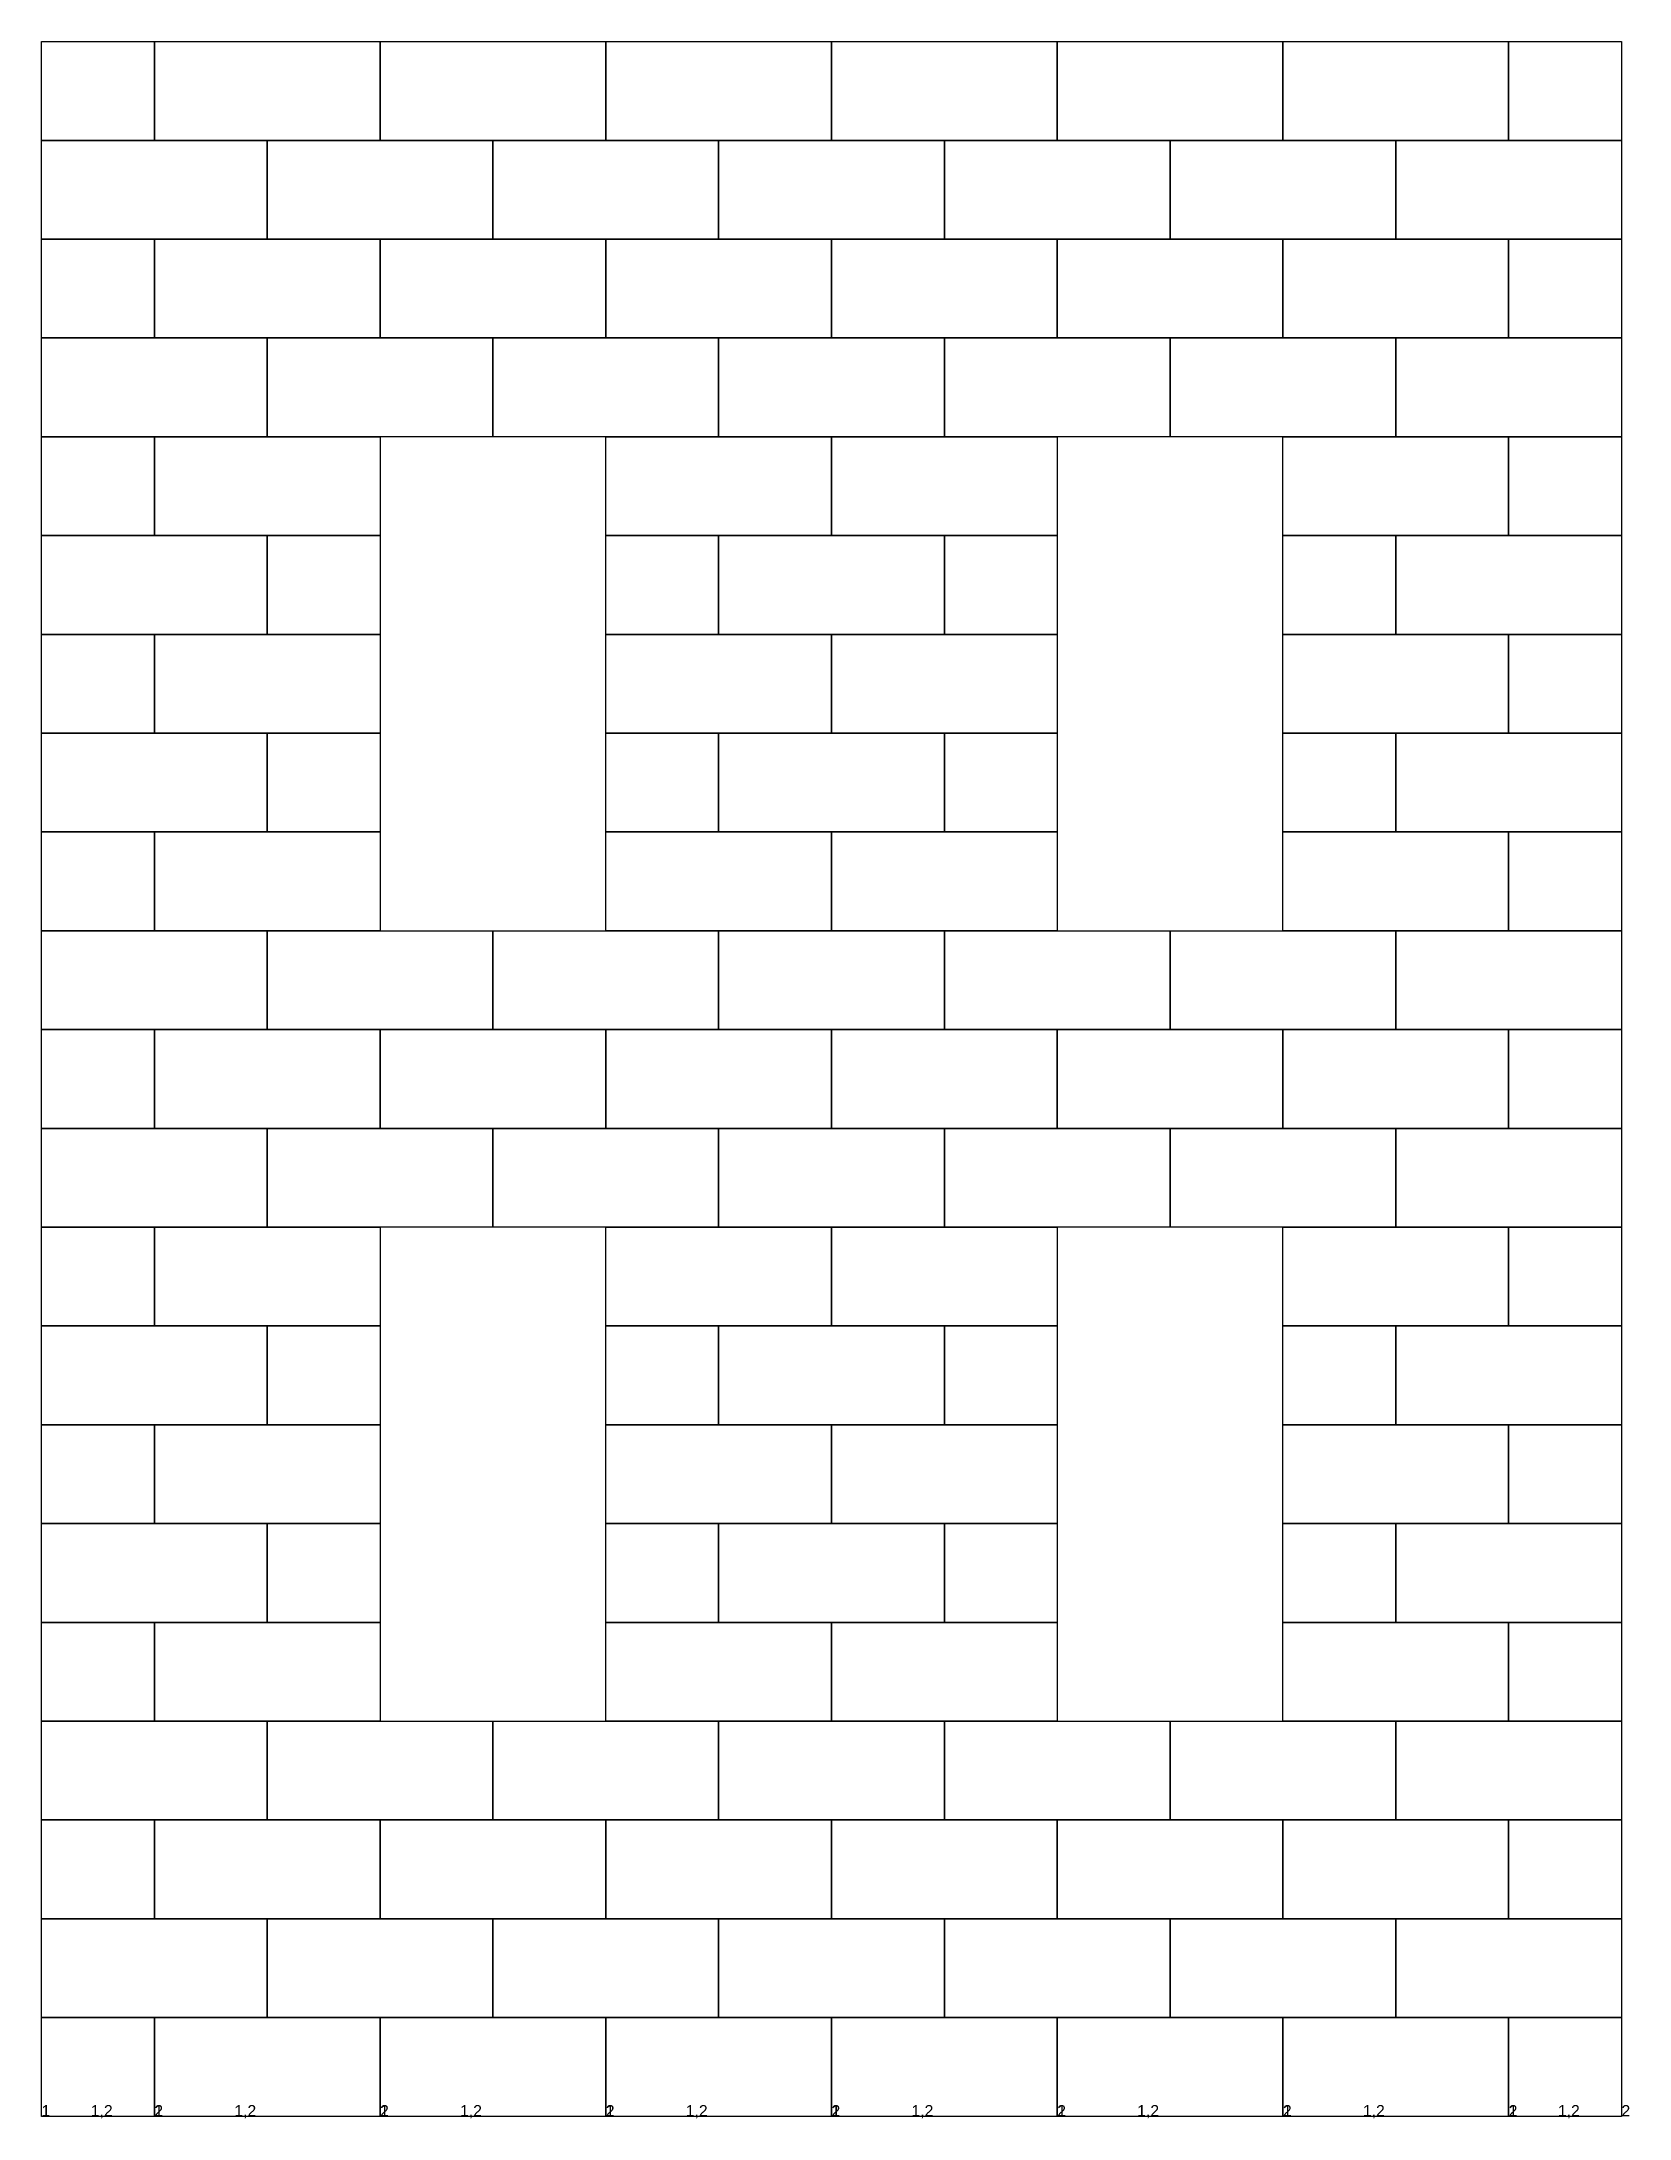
# Model space of a CAD drawing. Header units: inches. Extents: x 11.4 to 39.5, y 10.5 to 47.3.
import ezdxf

# ---------------------------------------------------------------- set-up
doc = ezdxf.new("R2010")
doc.units = ezdxf.units.IN
doc.header["$MEASUREMENT"] = 0
doc.styles.get("Standard").update_dxf_attribs({"font": 'arial.ttf'})

# ---------------------------------------------------------------- blocks, each defined once
blk = doc.blocks.new('block2')
blk.add_lwpolyline([(13.365, 12.252), (17.365, 12.252), (17.365, 10.502), (13.365, 10.502)], close=True)
for tag, p in [('PR', (13.365, 10.502)), ('CONTACT1', (14.782, 10.502)), ('LC', (17.365, 10.502))]:
    blk.add_attdef(tag, p, '', height=0.2)
blk = doc.blocks.new('block4')
blk.add_lwpolyline([(7.365, 12.252), (9.365, 12.252), (9.365, 10.502), (7.365, 10.502)], close=True)
for tag, p in [('1', (7.365, 10.502)), ('1,2', (8.238, 10.502)), ('2', (9.365, 10.502))]:
    blk.add_attdef(tag, p, '', height=0.2)

msp = doc.modelspace()

# ---------------------------------------------------------------- linework, layer by layer
for points in [[(11.365, 47.252), (13.365, 47.252), (13.365, 45.502), (11.365, 45.502)], [(13.365, 47.252), (17.365, 47.252), (17.365, 45.502), (13.365, 45.502)], [(17.365, 47.252), (21.365, 47.252), (21.365, 45.502), (17.365, 45.502)], [(21.365, 47.252), (25.365, 47.252), (25.365, 45.502), (21.365, 45.502)], [(25.365, 47.252), (29.365, 47.252), (29.365, 45.502), (25.365, 45.502)], [(29.365, 47.252), (33.365, 47.252), (33.365, 45.502), (29.365, 45.502)], [(33.365, 47.252), (37.365, 47.252), (37.365, 45.502), (33.365, 45.502)], [(37.365, 47.252), (39.365, 47.252), (39.365, 45.502), (37.365, 45.502)], [(11.365, 45.502), (15.365, 45.502), (15.365, 43.752), (11.365, 43.752)], [(15.365, 45.502), (19.365, 45.502), (19.365, 43.752), (15.365, 43.752)], [(19.365, 45.502), (23.365, 45.502), (23.365, 43.752), (19.365, 43.752)], [(23.365, 45.502), (27.365, 45.502), (27.365, 43.752), (23.365, 43.752)], [(27.365, 45.502), (31.365, 45.502), (31.365, 43.752), (27.365, 43.752)], [(31.365, 45.502), (35.365, 45.502), (35.365, 43.752), (31.365, 43.752)], [(35.365, 45.502), (39.365, 45.502), (39.365, 43.752), (35.365, 43.752)], [(11.365, 43.752), (13.365, 43.752), (13.365, 42.002), (11.365, 42.002)], [(13.365, 43.752), (17.365, 43.752), (17.365, 42.002), (13.365, 42.002)], [(17.365, 43.752), (21.365, 43.752), (21.365, 42.002), (17.365, 42.002)], [(21.365, 43.752), (25.365, 43.752), (25.365, 42.002), (21.365, 42.002)], [(25.365, 43.752), (29.365, 43.752), (29.365, 42.002), (25.365, 42.002)], [(29.365, 43.752), (33.365, 43.752), (33.365, 42.002), (29.365, 42.002)], [(33.365, 43.752), (37.365, 43.752), (37.365, 42.002), (33.365, 42.002)], [(37.365, 43.752), (39.365, 43.752), (39.365, 42.002), (37.365, 42.002)], [(11.365, 42.002), (15.365, 42.002), (15.365, 40.252), (11.365, 40.252)], [(15.365, 42.002), (19.365, 42.002), (19.365, 40.252), (15.365, 40.252)], [(19.365, 42.002), (23.365, 42.002), (23.365, 40.252), (19.365, 40.252)], [(23.365, 42.002), (27.365, 42.002), (27.365, 40.252), (23.365, 40.252)], [(27.365, 42.002), (31.365, 42.002), (31.365, 40.252), (27.365, 40.252)], [(31.365, 42.002), (35.365, 42.002), (35.365, 40.252), (31.365, 40.252)], [(35.365, 42.002), (39.365, 42.002), (39.365, 40.252), (35.365, 40.252)], [(11.365, 40.252), (13.365, 40.252), (13.365, 38.502), (11.365, 38.502)], [(13.365, 40.252), (17.365, 40.252), (17.365, 38.502), (13.365, 38.502)], [(21.365, 40.252), (25.365, 40.252), (25.365, 38.502), (21.365, 38.502)], [(25.365, 40.252), (29.365, 40.252), (29.365, 38.502), (25.365, 38.502)], [(33.365, 40.252), (37.365, 40.252), (37.365, 38.502), (33.365, 38.502)], [(37.365, 40.252), (39.365, 40.252), (39.365, 38.502), (37.365, 38.502)], [(11.365, 38.502), (15.365, 38.502), (15.365, 36.752), (11.365, 36.752)], [(15.365, 38.502), (17.365, 38.502), (17.365, 36.752), (15.365, 36.752)], [(21.365, 38.502), (23.365, 38.502), (23.365, 36.752), (21.365, 36.752)], [(23.365, 38.502), (27.365, 38.502), (27.365, 36.752), (23.365, 36.752)], [(27.365, 38.502), (29.365, 38.502), (29.365, 36.752), (27.365, 36.752)], [(33.365, 38.502), (35.365, 38.502), (35.365, 36.752), (33.365, 36.752)], [(35.365, 38.502), (39.365, 38.502), (39.365, 36.752), (35.365, 36.752)], [(11.365, 36.752), (13.365, 36.752), (13.365, 35.002), (11.365, 35.002)], [(13.365, 36.752), (17.365, 36.752), (17.365, 35.002), (13.365, 35.002)], [(21.365, 36.752), (25.365, 36.752), (25.365, 35.002), (21.365, 35.002)], [(25.365, 36.752), (29.365, 36.752), (29.365, 35.002), (25.365, 35.002)], [(33.365, 36.752), (37.365, 36.752), (37.365, 35.002), (33.365, 35.002)], [(37.365, 36.752), (39.365, 36.752), (39.365, 35.002), (37.365, 35.002)], [(11.365, 35.002), (15.365, 35.002), (15.365, 33.252), (11.365, 33.252)], [(15.365, 35.002), (17.365, 35.002), (17.365, 33.252), (15.365, 33.252)], [(21.365, 35.002), (23.365, 35.002), (23.365, 33.252), (21.365, 33.252)], [(23.365, 35.002), (27.365, 35.002), (27.365, 33.252), (23.365, 33.252)], [(27.365, 35.002), (29.365, 35.002), (29.365, 33.252), (27.365, 33.252)], [(33.365, 35.002), (35.365, 35.002), (35.365, 33.252), (33.365, 33.252)], [(35.365, 35.002), (39.365, 35.002), (39.365, 33.252), (35.365, 33.252)], [(11.365, 33.252), (13.365, 33.252), (13.365, 31.502), (11.365, 31.502)], [(13.365, 33.252), (17.365, 33.252), (17.365, 31.502), (13.365, 31.502)], [(21.365, 33.252), (25.365, 33.252), (25.365, 31.502), (21.365, 31.502)], [(25.365, 33.252), (29.365, 33.252), (29.365, 31.502), (25.365, 31.502)], [(33.365, 33.252), (37.365, 33.252), (37.365, 31.502), (33.365, 31.502)], [(37.365, 33.252), (39.365, 33.252), (39.365, 31.502), (37.365, 31.502)], [(11.365, 31.502), (15.365, 31.502), (15.365, 29.752), (11.365, 29.752)], [(15.365, 31.502), (19.365, 31.502), (19.365, 29.752), (15.365, 29.752)], [(19.365, 31.502), (23.365, 31.502), (23.365, 29.752), (19.365, 29.752)], [(23.365, 31.502), (27.365, 31.502), (27.365, 29.752), (23.365, 29.752)], [(27.365, 31.502), (31.365, 31.502), (31.365, 29.752), (27.365, 29.752)], [(31.365, 31.502), (35.365, 31.502), (35.365, 29.752), (31.365, 29.752)], [(35.365, 31.502), (39.365, 31.502), (39.365, 29.752), (35.365, 29.752)], [(11.365, 29.752), (13.365, 29.752), (13.365, 28.002), (11.365, 28.002)], [(13.365, 29.752), (17.365, 29.752), (17.365, 28.002), (13.365, 28.002)], [(17.365, 29.752), (21.365, 29.752), (21.365, 28.002), (17.365, 28.002)], [(21.365, 29.752), (25.365, 29.752), (25.365, 28.002), (21.365, 28.002)], [(25.365, 29.752), (29.365, 29.752), (29.365, 28.002), (25.365, 28.002)], [(29.365, 29.752), (33.365, 29.752), (33.365, 28.002), (29.365, 28.002)], [(33.365, 29.752), (37.365, 29.752), (37.365, 28.002), (33.365, 28.002)], [(37.365, 29.752), (39.365, 29.752), (39.365, 28.002), (37.365, 28.002)], [(11.365, 28.002), (15.365, 28.002), (15.365, 26.252), (11.365, 26.252)], [(15.365, 28.002), (19.365, 28.002), (19.365, 26.252), (15.365, 26.252)], [(19.365, 28.002), (23.365, 28.002), (23.365, 26.252), (19.365, 26.252)], [(23.365, 28.002), (27.365, 28.002), (27.365, 26.252), (23.365, 26.252)], [(27.365, 28.002), (31.365, 28.002), (31.365, 26.252), (27.365, 26.252)], [(31.365, 28.002), (35.365, 28.002), (35.365, 26.252), (31.365, 26.252)], [(35.365, 28.002), (39.365, 28.002), (39.365, 26.252), (35.365, 26.252)], [(11.365, 26.252), (13.365, 26.252), (13.365, 24.502), (11.365, 24.502)], [(13.365, 26.252), (17.365, 26.252), (17.365, 24.502), (13.365, 24.502)], [(21.365, 26.252), (25.365, 26.252), (25.365, 24.502), (21.365, 24.502)], [(25.365, 26.252), (29.365, 26.252), (29.365, 24.502), (25.365, 24.502)], [(33.365, 26.252), (37.365, 26.252), (37.365, 24.502), (33.365, 24.502)], [(37.365, 26.252), (39.365, 26.252), (39.365, 24.502), (37.365, 24.502)], [(11.365, 24.502), (15.365, 24.502), (15.365, 22.752), (11.365, 22.752)], [(15.365, 24.502), (17.365, 24.502), (17.365, 22.752), (15.365, 22.752)], [(21.365, 24.502), (23.365, 24.502), (23.365, 22.752), (21.365, 22.752)], [(23.365, 24.502), (27.365, 24.502), (27.365, 22.752), (23.365, 22.752)], [(27.365, 24.502), (29.365, 24.502), (29.365, 22.752), (27.365, 22.752)], [(33.365, 24.502), (35.365, 24.502), (35.365, 22.752), (33.365, 22.752)], [(35.365, 24.502), (39.365, 24.502), (39.365, 22.752), (35.365, 22.752)], [(11.365, 22.752), (13.365, 22.752), (13.365, 21.002), (11.365, 21.002)], [(13.365, 22.752), (17.365, 22.752), (17.365, 21.002), (13.365, 21.002)], [(21.365, 22.752), (25.365, 22.752), (25.365, 21.002), (21.365, 21.002)], [(25.365, 22.752), (29.365, 22.752), (29.365, 21.002), (25.365, 21.002)], [(33.365, 22.752), (37.365, 22.752), (37.365, 21.002), (33.365, 21.002)], [(37.365, 22.752), (39.365, 22.752), (39.365, 21.002), (37.365, 21.002)], [(11.365, 21.002), (15.365, 21.002), (15.365, 19.252), (11.365, 19.252)], [(15.365, 21.002), (17.365, 21.002), (17.365, 19.252), (15.365, 19.252)], [(21.365, 21.002), (23.365, 21.002), (23.365, 19.252), (21.365, 19.252)], [(23.365, 21.002), (27.365, 21.002), (27.365, 19.252), (23.365, 19.252)], [(27.365, 21.002), (29.365, 21.002), (29.365, 19.252), (27.365, 19.252)], [(33.365, 21.002), (35.365, 21.002), (35.365, 19.252), (33.365, 19.252)], [(35.365, 21.002), (39.365, 21.002), (39.365, 19.252), (35.365, 19.252)], [(11.365, 19.252), (13.365, 19.252), (13.365, 17.502), (11.365, 17.502)], [(13.365, 19.252), (17.365, 19.252), (17.365, 17.502), (13.365, 17.502)], [(21.365, 19.252), (25.365, 19.252), (25.365, 17.502), (21.365, 17.502)], [(25.365, 19.252), (29.365, 19.252), (29.365, 17.502), (25.365, 17.502)], [(33.365, 19.252), (37.365, 19.252), (37.365, 17.502), (33.365, 17.502)], [(37.365, 19.252), (39.365, 19.252), (39.365, 17.502), (37.365, 17.502)], [(11.365, 17.502), (15.365, 17.502), (15.365, 15.752), (11.365, 15.752)], [(15.365, 17.502), (19.365, 17.502), (19.365, 15.752), (15.365, 15.752)], [(19.365, 17.502), (23.365, 17.502), (23.365, 15.752), (19.365, 15.752)], [(23.365, 17.502), (27.365, 17.502), (27.365, 15.752), (23.365, 15.752)], [(27.365, 17.502), (31.365, 17.502), (31.365, 15.752), (27.365, 15.752)], [(31.365, 17.502), (35.365, 17.502), (35.365, 15.752), (31.365, 15.752)], [(35.365, 17.502), (39.365, 17.502), (39.365, 15.752), (35.365, 15.752)], [(11.365, 15.752), (13.365, 15.752), (13.365, 14.002), (11.365, 14.002)], [(13.365, 15.752), (17.365, 15.752), (17.365, 14.002), (13.365, 14.002)], [(17.365, 15.752), (21.365, 15.752), (21.365, 14.002), (17.365, 14.002)], [(21.365, 15.752), (25.365, 15.752), (25.365, 14.002), (21.365, 14.002)], [(25.365, 15.752), (29.365, 15.752), (29.365, 14.002), (25.365, 14.002)], [(29.365, 15.752), (33.365, 15.752), (33.365, 14.002), (29.365, 14.002)], [(33.365, 15.752), (37.365, 15.752), (37.365, 14.002), (33.365, 14.002)], [(37.365, 15.752), (39.365, 15.752), (39.365, 14.002), (37.365, 14.002)], [(11.365, 14.002), (15.365, 14.002), (15.365, 12.252), (11.365, 12.252)], [(15.365, 14.002), (19.365, 14.002), (19.365, 12.252), (15.365, 12.252)], [(19.365, 14.002), (23.365, 14.002), (23.365, 12.252), (19.365, 12.252)], [(23.365, 14.002), (27.365, 14.002), (27.365, 12.252), (23.365, 12.252)], [(27.365, 14.002), (31.365, 14.002), (31.365, 12.252), (27.365, 12.252)], [(31.365, 14.002), (35.365, 14.002), (35.365, 12.252), (31.365, 12.252)], [(35.365, 14.002), (39.365, 14.002), (39.365, 12.252), (35.365, 12.252)]]:
    msp.add_lwpolyline(points, close=True)

# ---------------------------------------------------------------- block references
for name, p, values in [('block4', (4, 0), {'1': '1', '2': '2', '1,2': '1,2'}), ('block2', (0, 0), {'PR': '1', 'LC': '2', 'CONTACT1': '1,2'}), ('block2', (4, 0), {'PR': '1', 'LC': '2', 'CONTACT1': '1,2'}), ('block2', (8, 0), {'PR': '1', 'LC': '2', 'CONTACT1': '1,2'}), ('block2', (12, 0), {'PR': '1', 'LC': '2', 'CONTACT1': '1,2'}), ('block2', (16, 0), {'PR': '1', 'LC': '2', 'CONTACT1': '1,2'}), ('block2', (20, 0), {'PR': '1', 'LC': '2', 'CONTACT1': '1,2'}), ('block4', (30, 0), {'1': '1', '2': '2', '1,2': '1,2'})]:
    msp.add_blockref(name, p).add_auto_attribs(values)

doc.saveas('drawing.dxf')
